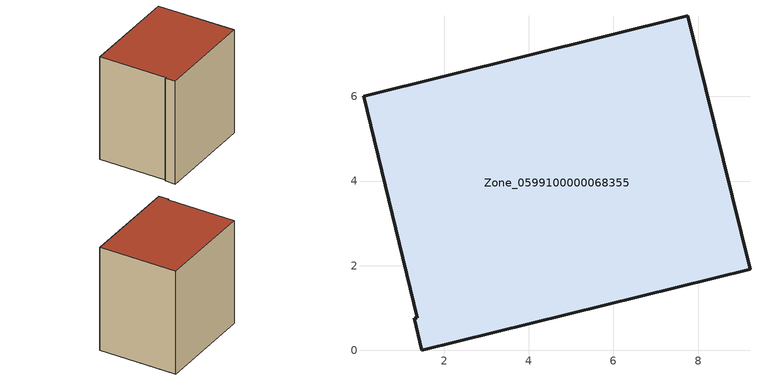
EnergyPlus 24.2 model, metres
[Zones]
Zone_0599100000068355
 floor ground (C_G): 0.09,6.01 7.76,7.91 9.23,1.91 1.47,0 1.28,0.75 1.36,0.77 z0
 wall outside (C_F): 9.23,1.91 7.76,7.91 0.09,6.01 1.36,0.77 1.28,0.75 1.47,0 9.23,1.91 z0:8.36
 roof outside (C_R): 7.76,7.91 0.09,6.01 1.36,0.77 1.28,0.75 1.47,0 9.23,1.91 z8.36
[BUILDING]
Pand.0599100000068355: North Axis=0; Terrain=City; Loads Convergence Tolerance Value=0.04; Temperature Convergence Tolerance Value=0.4; Solar Distribution=FullExterior; Maximum Number of Warmup Days=25; Minimum Number of Warmup Days=1
[Site:Location]
Rotterdam.The.Hague.AP_ZH_NLD Design_Conditions: Latitude=51.96; Longitude=4.45; Time Zone=1; Elevation=-4.5
[SITE:GROUNDTEMPERATURE:BUILDINGSURFACE]
18, 18, 18, 18, 18, 18, 18, 18, 18, 18, 18, 18
[MATERIAL] Thermal Absorptance=0.9; Solar Absorptance=0.7; Visible Absorptance=0.7
Name | Roughness | Thickness | Conductivity | Density | Specific Heat
G.TI.1946-1964 | MediumSmooth | 0.15 | 1 | 540 | 1210
F.TI.1946-1964 | Rough | 0.3 | 0.857143 | 1920 | 840
R.TI.1946-1964 | MediumRough | 0.2 | 0.277778 | 1500 | 1000
[CONSTRUCTION]
C_G: G.TI.1946-1964
C_F: F.TI.1946-1964
C_R: R.TI.1946-1964
[ZONE]
Zone_0599100000068355: Type=1; Multiplier=1; Ceiling Height=Autocalculate; Volume=Autocalculate; Floor Area=autocalculate; Part of Total Floor Area=Yes
[ZONEINFILTRATION:DESIGNFLOWRATE]
Infil_Zone_0599100000068355: Zone or ZoneList or Space or SpaceList=Zone_0599100000068355; Schedule=AlwaysOn; Design Flow Rate Calculation Method=Flow/Area; Flow Rate per Floor Area=0.003; Constant Term Coefficient=1; Temperature Term Coefficient=0; Velocity Term Coefficient=0; Velocity Squared Term Coefficient=0
[HVACTEMPLATE:ZONE:IDEALLOADSAIRSYSTEM]
Zone_0599100000068355: Maximum Heating Supply Air Temperature=50; Minimum Cooling Supply Air Temperature=13; Maximum Heating Supply Air Humidity Ratio=0.0156; Minimum Cooling Supply Air Humidity Ratio=0.0077; Heating Limit=NoLimit; Cooling Limit=NoLimit; Dehumidification Control Type=ConstantSensibleHeatRatio; Cooling Sensible Heat Ratio=0.7; Dehumidification Setpoint=60; Humidification Control Type=None; Humidification Setpoint=30; Outdoor Air Method=None; Outdoor Air Flow Rate per Person=0.00944; Outdoor Air Flow Rate per Zone Floor Area=0; Outdoor Air Flow Rate per Zone=0; Demand Controlled Ventilation Type=None; Outdoor Air Economizer Type=NoEconomizer; Heat Recovery Type=None; Sensible Heat Recovery Effectiveness=0.7; Latent Heat Recovery Effectiveness=0.65
[ZONECONTROL:THERMOSTAT]
ThermostatControl_Zone_0599100000068355: Zone or ZoneList=Zone_0599100000068355; Control Type Schedule=DualSetpointControlType; Control 1=Thermostat_Zone_0599100000068355; Temperature Difference Between Cutout And Setpoint=0
[THERMOSTATSETPOINT:DUALSETPOINT]
Thermostat_Zone_0599100000068355: Heating Setpoint Temperature Schedule=HeatingSetpoint_Zone_0599100000068355; Cooling Setpoint Temperature Schedule=CoolingSetpoint_Zone_0599100000068355
[SCHEDULE:COMPACT]
HeatingSetpoint_Zone_0599100000068355: Through: 12/31, For: AllDays, Until: 24:00, 21
CoolingSetpoint_Zone_0599100000068355: Through: 12/31, For: AllDays, Until: 24:00, 24
DualSetpointControlType: Through: 12/31, For: AllDays, Until: 24:00, 4
AlwaysOn: Through: 12/31, For: AllDays, Until: 24:00, 1
